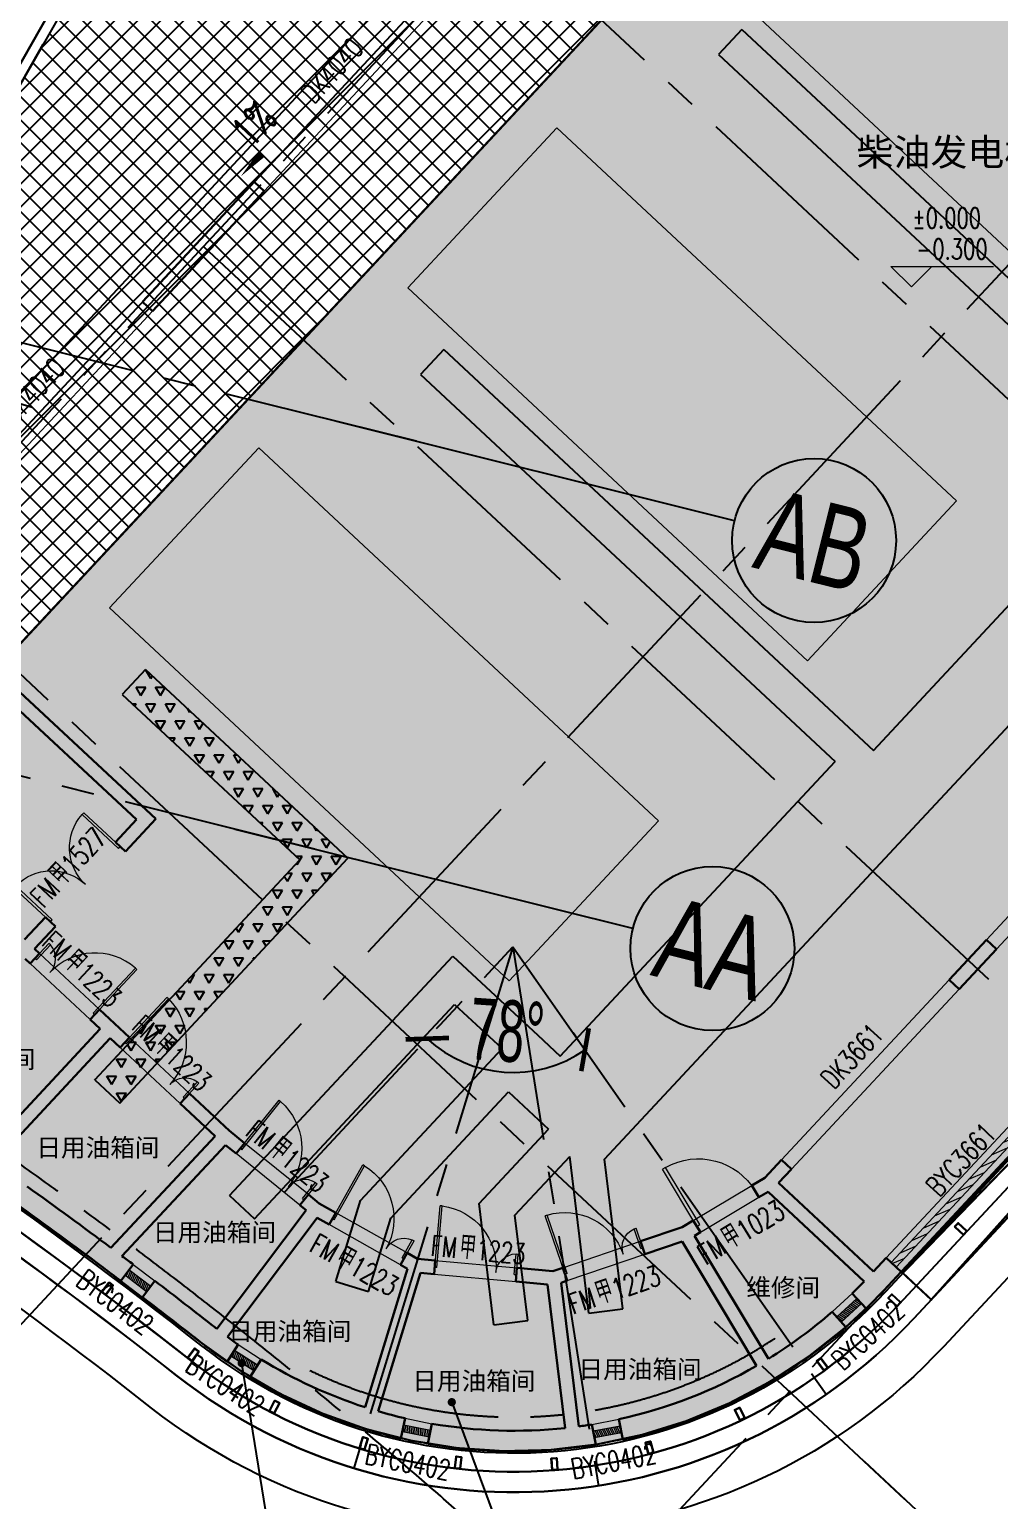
# Model space of a CAD drawing. Extents: x 138868 to 1251000, y -188972 to 132579.
# Drawn here: x 255207 to 269410, y 42981 to 64503 of the extents above; entities that cross this region are included whole.
import ezdxf
from ezdxf.enums import TextEntityAlignment as Align

# ---------------------------------------------------------------- set-up
doc = ezdxf.new("R2010")
doc.units = 0
doc.linetypes.add('CENTER2', pattern=[28.575000000000003, 19.05, -3.175, 3.175, -3.175])
doc.layers.get('0').update_dxf_attribs({"color": 8})
doc.layers.get('Defpoints').update_dxf_attribs({"color": 8})
for name, color, linetype in [('#幕墙线-平面', 8, 'Continuous'), ('#标注', 8, 'Continuous'), ('#轴线', 8, 'CENTER2'), ('A-FLOR', 8, 'Continuous'), ('A-FLOR-GRND', 8, 'Continuous'), ('A-FLOR-PIPE', 8, 'Continuous'), ('A-ROAD', 8, 'Continuous'), ('A-THERMAL', 8, 'Continuous'), ('CURTWALL', 8, 'Continuous'), ('DIM_LEAD', 8, 'Continuous'), ('DIM_SYMB', 8, 'Continuous'), ('WINDOW_TEXT', 8, 'Continuous'), ('建-填充', 8, 'Continuous'), ('数据中心轮廓线', 8, 'Continuous')]:
    doc.layers.add(name, color=color, linetype=linetype)
for name, color, linetype, lineweight in [('DIM_ELEV', 8, 'Continuous', 5), ('DOOR_FIRE', 8, 'Continuous', 13), ('DOOR_FIRE_TEXT', 8, 'Continuous', 9), ('E', 8, 'Continuous', 9), ('PUB_TEXT', 8, 'Continuous', 5), ('WALL', 8, 'Continuous', 30), ('WINDOW', 8, 'Continuous', 13)]:
    doc.layers.add(name, color=color, linetype=linetype, lineweight=lineweight)
doc.styles.add('_TCH_DIM', font='SIMPLEX', dxfattribs={"bigfont": 'GBCBIG'})
doc.styles.add('_TCH_WINDOW', font='SIMPLEX', dxfattribs={"height": 3.5, "bigfont": 'GBCBIG'})
doc.styles.add('JHZX', font='jrs.shx', dxfattribs={"width": 0.6, "bigfont": 'jhz.shx'})
doc.styles.get("Standard").update_dxf_attribs({"font": 'arial.ttf'})
doc.dimstyles.new('JZBZ-300', dxfattribs={"dimscale": 300, "dimtxt": 3, "dimasz": 1.5, "dimexe": 1, "dimexo": 1, "dimgap": 0.5, "dimtad": 1, "dimdec": 0, "dimdsep": 46, "dimtxsty": 'JHZX', "dimblk1": 'ARCHTICK', "dimblk2": 'ARCHTICK', "dimsah": 1, "dimcen": 0, "dimclrd": 1, "dimclre": 1, "dimclrt": 2, "dimadec": 1, "dimazin": 2, "dimtfac": 1, "dimtdec": 0, "dimtix": 1, "dimtmove": 0, "dimatfit": 3, "dimfxl": 1, "dimtolj": 1, "dimlwd": -1, "dimlwe": -1, "dimarcsym": 1})
pattern_1 = [(59.99999999999999, (-1181910.985593817, -339208.7316489072), (-142.8749487907025, 247.4667295657016), [142.875, -142.875]), (120, (-1181910.985593817, -339208.7316489072), (-285.7499487907025, 2.956570173129336e-05), [142.8749999999997, -142.8749999999997]), (0, (-1181982.423093817, -339084.9981489072), (142.875, 247.4667), [142.875, -142.875])]

# ---------------------------------------------------------------- blocks, each defined once
blk = doc.blocks.new('$WINLIB2D$00000007')
for points in [[(-0.5, 0.5), (0.5, 0.5)], [(-0.5, 0.5), (-0.5000000000000071, -0.5)], [(0.4999999999999929, 0.4999999999999716), (0.4999999999999929, -0.4999999999999858)], [(-0.5, -0.5), (0.5, -0.5)]]:
    blk.add_lwpolyline(points)
blk = doc.blocks.new('$WINLIB2D$00000039')
for points in [[(-0.4999999999983409, 0.5000000000445652), (-0.4999999999999964, -0.4999999999999716)], [(0.5000000000016591, 0.4999999999536158), (-0.4999999999983409, 0.5000000000445652)], [(0.4999999999983338, -0.5000000000463842), (0.4999999999999609, 0.4999999999999432)], [(-0.499999999999428, 0.1666666667124446), (0.500000000000572, 0.1666666666205998)], [(-0.3838834764901549, -0.166666666632409), (-0.4479860405916831, 0.1666666667079113)], [(-0.3158924398378069, -0.166666666637866), (-0.3799950039392748, 0.1666666667006353)], [(-0.2479014031851996, -0.166666666645142), (-0.3120039672867243, 0.1666666666951784)], [(-0.1799103665328481, -0.1666666666505989), (-0.2440129306343159, 0.1666666666887977)], [(-0.1119193298802692, -0.1666666666569512), (-0.1760218939817904, 0.1666666666824455)], [(-0.04392829322788927, -0.1666666666633319), (-0.1080308573293216, 0.1666666666760648)], [(0.02406274342471804, -0.1666666666696841), (-0.04003982067680312, 0.1666666666697125)], [(0.09205378007703402, -0.1666666666751411), (0.02795121597557682, 0.1666666666642556)], [(0.1600448167296129, -0.1666666666815217), (0.0959422526280953, 0.1666666666578749)], [(0.2280358533819644, -0.166666666687874), (0.163933289280525, 0.1666666666505989)], [(0.2960268900345753, -0.1666666666942547), (0.231924325933047, 0.1666666666460657)], [(0.3640179266869801, -0.1666666667006069), (0.2999153625854838, 0.166666666639685)], [(0.4320089633395341, -0.1666666667060639), (0.3679063992380058, 0.166666666632409)], [(0.4999999999916831, -0.1666666667115209), (0.4358974358904746, 0.1666666666260568)], [(-0.4518745131427302, -0.1666666666260284), (-0.5000000000072298, 0.08358586507802102)], [(-0.500000000000572, -0.1666666666214951), (0.499999999999428, -0.1666666667124446)], [(0.4999999999983338, -0.5000000000463842), (-0.5000000000016662, -0.4999999999554348)]]:
    blk.add_lwpolyline(points)
blk = doc.blocks.new('$DorLib2D$00000002')
for p, q in [((-0.5, -5.684341886080802e-17), (-0.5000000000000007, 0.4875)), ((-0.4750000000000007, 0.4875), (-0.5000000000000007, 0.4875)), ((-0.475, -2.842170943040401e-17), (-0.4750000000000007, 0.4875)), ((0.475, -2.842170943040401e-17), (0.4750000000000007, 0.4875)), ((0.4750000000000007, 0.4875), (0.5000000000000007, 0.4875)), ((0.5, -5.684341886080802e-17), (0.5000000000000007, 0.4875)), ((-0.5, -5.684341886080802e-17), (-0.475, -2.842170943040401e-17)), ((0.5, -5.684341886080802e-17), (0.475, -2.842170943040401e-17))]:
    blk.add_line(p, q)
for centre, start, end in [((-0.4875, -4.263256414560601e-17), 0, 88.53071641864632), ((0.4875, -4.263256414560601e-17), 91.4692835813537, 180)]:
    blk.add_arc(centre, 0.4875, start, end)
blk = doc.blocks.new('$DorLib2D$00000225')
for p, q in [((0.4750000000000032, -0.001447885298549778), (0.4750000000000032, 0.7521225008925327)), ((0.4750000000000032, 0.7521225008925327), (0.5000000000000036, 0.7521225008925363)), ((0.5000000000000036, -0.001447885298549778), (0.5000000000000036, 0.7521225008925363)), ((-0.4999999999999982, -3.552713678800501e-15), (-0.5, 0.252035990386009)), ((-0.4750000000000014, 0.252035990386009), (-0.5, 0.252035990386009)), ((-0.4749999999999996, -3.552713678800501e-15), (-0.4750000000000014, 0.252035990386009)), ((-0.4749999999999996, -3.552713678800501e-15), (-0.4999999999999947, -3.552713678800501e-15)), ((0.4750000000000032, -0.001447885298549778), (0.4999999999999929, -0.001447885298549778))]:
    blk.add_line(p, q)
for centre, radius, start, end in [((0.5046168020419071, -0.001920809357812914), 0.7546247204382253, 92.24926861260724, 179.7237749158362), ((-0.5007908120542499, 0.002572563917482285), 0.2507930763238999, 359.7898704778746, 84.09743784757413)]:
    blk.add_arc(centre, radius, start, end)
blk = doc.blocks.new('$DorLib2D$00000001')
for p, q in [((0.45, 0.9750000000000001), (0.5000000000000002, 0.9750000000000001)), ((0.45, 0), (0.45, 0.9750000000000001)), ((0.5, 0), (0.5, 0.9750000000000001)), ((0.5, 0), (0.45, 0))]:
    blk.add_line(p, q)
blk.add_arc((0.475, 0), 0.975, 91.4692835813538, 180)
blk = doc.blocks.new('A$Cd70d14ae')
at = {"layer": 'A-FLOR-PIPE'}
h = blk.add_hatch(dxfattribs=at)
h.set_pattern_fill('TRIANG', color=256, scale=100)
h.set_pattern_definition(pattern_1)
h.paths.add_polyline_path([(59467.98276920986, -54823.3952023809), (63832.77227360985, -50142.73151201679), (68197.56177800914, -45462.06782165344), (72732.8508724244, -40598.56570588506), (65574.51496249667, -33923.30947827228), (65233.51578246659, -34288.98632908281), (72026.17484158135, -40623.24337666575), (68002.38451721703, -44938.23021621531), (61200.79333370781, -38595.64735334186), (60859.79415367774, -38961.32420415239), (67368.84385653629, -45031.10772300203), (63345.05353216731, -49346.09456255665), (56836.00558774007, -43276.30915801862), (56495.00640771, -43641.98600882915), (62784.64824164865, -49507.1719053493), (58760.85791728084, -53822.15874490287), (52471.21550025698, -47956.9734736614), (52130.2163202269, -48322.65032447194), (58200.45262676218, -53983.23608769558), (54176.66230239577, -58298.22292724776), (53847.55313666558, -57991.32366521988), (52604.2518439109, -56831.92645311781), (49336.24385878094, -60336.4359604817), (49701.92070959066, -60677.43514051294), (52628.92951469496, -57538.60248396208), (53323.71553123416, -58186.50092601881), (51250.09672684898, -60410.18484836089), (50888.83251807187, -61591.82683162729), (51366.98489605403, -61738.01268398599), (51694.49944152706, -60666.76087531255), (53416.59303802109, -58820.04158669838), (54001.67599932171, -59365.64027475036), (52988.1199671526, -60452.54604950536), (53205.80688725132, -62225.46373974037), (53702.07996307264, -62164.52906804165), (53512.80734703035, -60623.02731356741), (54314.06441455052, -59763.78430567298), (54595.37149954654, -62054.84665898915), (55091.64457536835, -61993.91198729567), (54822.84288149557, -59804.69787165505)])
h = blk.add_hatch(dxfattribs=at)
h.set_pattern_fill('TRIANG', color=256, scale=100)
h.set_pattern_definition(pattern_1)
h.paths.add_polyline_path([(51068.40907050925, -55399.72989698721), (48106.42657894106, -52637.63653874485), (47765.42739891098, -53003.31338955538), (50361.73303966457, -55424.40756776958), (47360.9402553956, -58642.36385488819), (47726.61710620532, -58983.36303491943)])
at = {"layer": '建-填充'}
h = blk.add_hatch(dxfattribs=at)
h.set_pattern_fill('ANSI37', color=256, scale=150)
h.set_pattern_definition([(45, (-1181910.985593817, -339208.7316489072), (-168.3798022700466, 168.3798022700466), []), (135, (-1181910.985593817, -339208.7316489072), (-168.3798022700466, -168.3798022700466), [])])
edge = h.paths.add_edge_path()
edge.add_line((44003.66770309326, -54691.26008495793), (73367.41551958487, -23202.49571749812))
edge.add_arc((0.0003308909508632496, -124899.9991782589), 125399.9992887625, 54.19226882732071, 55.16045545718558)
edge.add_line((71638.53380704133, -21977.30807951174), (68247.36294501924, -25613.89360229502))
edge.add_line((68247.36294501924, -25613.89360229502), (65541.35429728191, -23090.49971506133))
edge.add_line((65541.35429728191, -23090.49971506133), (62507.1214453757, -26344.31608437526))
edge.add_line((62507.1214453757, -26344.31608437526), (57150.29470847428, -25008.88429864321))
edge.add_line((57150.29470847428, -25008.88429864321), (46074.22901807888, -44427.2946118351))
edge.add_line((46074.22901807888, -44427.2946118351), (43111.37311073113, -49620.46677691641))
edge.add_line((43111.37311073113, -49620.46677691641), (43111.99489904521, -49621.04660389974))
edge.add_line((43111.99489904521, -49621.04660389974), (41533.47666225908, -52387.76966309902))
edge.add_line((41533.47666225908, -52387.76966309902), (44003.66770309326, -54691.26008495793))
h = blk.add_hatch(dxfattribs=at)
h.set_pattern_fill('沙地', color=256, scale=200)
h.set_pattern_definition([(0, (-1181710.985593817, -339008.7316489072), (200, 200), [0, -400])])
edge = h.paths.add_edge_path()
edge.add_arc((-5.799514474347234e-05, -124899.9997239537), 125399.9999588372, 50.595484492603475, 54.19226882909709, ccw=False)
edge.add_arc((74905.38638249483, -33723.34112868203), 7399.999999524198, -43.000000001942624, 50.595484496434494, ccw=False)
edge.add_line((80317.4037739576, -38770.12899300351), (58913.48786749036, -61723.01868310437))
edge.add_line((58913.48786749036, -61723.01868310437), (58689.12700524527, -61953.37206457043))
edge.add_line((58689.12700524527, -61953.37206457043), (58356.02656423437, -62261.32573112228))
edge.add_arc((53501.47046901046, -56676.2305760567), 7400.000187352208, 231.89625553434, 310.9971188627708, ccw=False)
edge.add_arc((-5.258012242848054e-05, -124899.9997113437), 79299.99994527503, 51.8962543357454, 56.07277768417117)
edge.add_line((44260.45438872185, -59101.04710592562), (41529.68595674797, -57344.2806989107))
edge.add_line((41529.68595674797, -57344.2806989107), (45927.7232496303, -52631.43135201052))
edge.add_line((45927.7232496303, -52631.43135201052), (45913.26296266005, -52643.46987978922))
edge.add_line((45913.26296266005, -52643.46987978922), (73367.41551958487, -23202.49571749812))
at = {"layer": 'A-FLOR'}
blk.add_lwpolyline([(44003.66770309326, -54691.26008495793), (73367.41551958487, -23202.49571749812, 0.004224536247316131), (71638.53380704133, -21977.30807951174), (68247.36294501924, -25613.89360229502), (65541.35429728191, -23090.49971506133), (62507.1214453757, -26344.31608437526), (57150.29470847428, -25008.88429864321), (46074.22901807888, -44427.2946118351), (43111.37311073113, -49620.46677691641), (43111.99489904521, -49621.04660389974), (41533.47666225908, -52387.76966309902)], format="xyb", close=True, dxfattribs=at)
blk.add_lwpolyline([(73367.4155195844, -23202.49571749783, 30, 30, -0.01569522088522697), (79602.84282119965, -28005.48287585442, 30, 30, -0.4327152502928488), (80317.4037739576, -38770.12899300351, 30, 30, 0), (80317.4037739576, -38770.12899300351, 30, 30, 0), (58913.48786749036, -61723.01868310437, 30, 30, 0), (58689.12700524527, -61953.37206457043, 30, 30, 0), (58356.02656423437, -62261.32573112228, 30, 30, -0.3595335964508717), (48935.02431424824, -62499.25146632234, 30, 30, 0.01822553852093915), (44260.45438872185, -59101.04710592562, 30, 30, 0), (41529.68595674797, -57344.2806989107, 30, 30, 0), (45927.7232496303, -52631.43135201052, 30, 30, 0), (45913.26296266005, -52643.46987978922, 30, 30, 0), (73367.41551958487, -23202.49571749812, 0, 0, 0)], format="xyseb", dxfattribs=at)
at = {"layer": 'A-FLOR-GRND', "ltscale": 5}
blk.add_lwpolyline([(66033.56840754996, -16885.51994499011, -0.03476963203113186), (80364.59261737086, -27078.2626046426, -0.4327152502716788), (81195.02831922771, -39588.52701144561), (59791.11241275372, -62541.41670154745, -0.3893999561661741), (48194.51964070555, -63443.52507527499, 0.02663891285834788), (41386.69465708686, -58667.44349584205)], format="xyb", dxfattribs=at)
at = {"layer": 'A-FLOR-PIPE'}
for p, q in [((44084.87886220147, -50938.47381492628), (65934.18385913639, -27507.96280041838)), ((44377.42034284957, -51211.27315895073), (62245.77737648293, -32049.80617652554)), ((56836.00441698238, -43276.31041350157), (56495.0052369523, -43641.98726431211)), ((56836.00558774077, -43276.30915801914), (63345.05353216731, -49346.09456255665)), ((56495.00640770953, -43641.98600882862), (62784.64824164865, -49507.1719053493)), ((52471.21550025698, -47956.9734736614), (52130.2163202269, -48322.65032447194)), ((52471.21608334105, -47956.97284838231), (58760.85791728084, -53822.15874490293)), ((52130.2169033098, -48322.6496991918), (58200.45262676218, -53983.23608769564)), ((58760.85791728084, -53822.15874490282), (62784.64824164865, -49507.1719053493)), ((59467.98276920986, -54823.3952023809), (63832.77227360985, -50142.73151201679)), ((48106.42658353224, -52637.63653382135), (47765.42740350217, -53003.31338463188)), ((48106.42657894106, -52637.6365387449), (51068.40907050925, -55399.72989698721)), ((47765.42739891121, -53003.31338955532), (50361.73303966457, -55424.40756776958)), ((54176.66230239577, -58298.2229272477), (58200.45262676218, -53983.23608769552)), ((54822.84288149557, -59804.69787165505), (59467.98276920986, -54823.3952023809)), ((47360.9402553956, -58642.36385488819), (50361.73303966457, -55424.40756776958)), ((47726.61710620532, -58983.36303491943), (51068.40907050925, -55399.72989698721)), ((49336.24385878094, -60336.4359604817), (52604.2518439109, -56831.92645311786)), ((52604.2518439109, -56831.92645311781), (53847.55313666558, -57991.32366521988)), ((49701.92070959066, -60677.43514051294), (52628.92951469496, -57538.60248396214)), ((52628.92951469496, -57538.60248396202), (53323.71553123416, -58186.50092601887)), ((53847.55313666558, -57991.32366521988), (54176.66230239577, -58298.22292724781)), ((51250.09672684898, -60410.18484836089), (53323.71553123416, -58186.50092601875)), ((47360.9402553956, -58642.36385488819), (47726.61710620532, -58983.36303491943)), ((51694.49944152706, -60666.76087531255), (53416.59303802109, -58820.04158669844)), ((53416.59303802109, -58820.04158669838), (54001.67599932171, -59365.64027475036)), ((52988.1199671526, -60452.54604950536), (54001.67599932171, -59365.6402747503)), ((53512.80734703035, -60623.02731356741), (54314.06441455052, -59763.78430567298)), ((54595.37149954654, -62054.84665898915), (54314.06441455052, -59763.78430567298)), ((55091.64457536835, -61993.91198729567), (54822.84288149557, -59804.69787165505)), ((49336.24385878094, -60336.4359604817), (49701.92070959066, -60677.43514051294)), ((50888.83251807187, -61591.82683162729), (51250.09672684898, -60410.18484836089)), ((53205.80688725132, -62225.46373974037), (52988.1199671526, -60452.54604950536)), ((51366.98489605403, -61738.01268398599), (51694.49944152706, -60666.76087531255)), ((53702.07996307264, -62164.52906804165), (53512.80734703035, -60623.02731356735)), ((50888.83251807187, -61591.82683162729), (51366.98489605403, -61738.01268398599)), ((53205.80688725132, -62225.46373974037), (53702.07996307264, -62164.52906804165)), ((54595.37149954654, -62054.84665898915), (55091.64457536835, -61993.91198729567))]:
    blk.add_line(p, q, dxfattribs=at)
at = {"layer": 'A-ROAD'}
for radius, start, end in [(69700.0000000002, 29.17279871048861, 150.8272012895114), (73700.0000000002, 27.45097927911282, 57.23296523914176)]:
    blk.add_arc((-2.328306436538696e-10, -124899.9997902364), radius, start, end, dxfattribs=at)
at = {"layer": 'A-THERMAL', "ltscale": 5}
blk.add_lwpolyline([(64521.82260695819, -17337.83493830508, -0.03687290947385417), (79621.88666630883, -27982.30235501705, -0.432715250271674), (80339.34448833318, -38790.58893017244), (58935.42858185919, -61743.47862027428, -0.3893999561661921), (48916.51180359279, -62522.85829694016, 0.02813842068170495), (41603.03414781182, -57424.66757356364, 0.02813842068170495)], format="xyb", dxfattribs=at)
at = {"layer": 'CURTWALL'}
blk.add_lwpolyline([(64660.71196255574, -17106.29715110455, -0.03687290947385393), (79793.28034773536, -27773.67779757705, -0.4327152502716805), (80536.80998777036, -38974.72848738934), (59132.89408129637, -61927.61817749118, -0.3893999561661936), (48749.89822754194, -62735.31986117148, 0.02813842068170497), (41461.33086518315, -57654.49398564955, 0.02813842068170497)], format="xyb", dxfattribs=at)
at = {"layer": 'DIM_ELEV'}
for p, q in [((59316.86554314519, -47042.81803388079), (59016.86554314519, -46742.81803388079)), ((59016.86554314519, -46742.81803388079), (60518.70982322047, -46742.81803388079)), ((59316.86554314519, -47042.81803388079), (59616.86554314519, -46742.81803388079))]:
    blk.add_line(p, q, dxfattribs=at)
at = {"layer": 'DIM_LEAD'}
for p, q in [((49512.30204337253, -62786.58242402319), (49968.90253130998, -65634.87434475205)), ((52588.13553932449, -63357.66613836697), (53727.97400130422, -66425.34224273707))]:
    blk.add_line(p, q, dxfattribs=at)
at = {"layer": 'DIM_LEAD', "const_width": 60}
for points in [[(49507.55346819176, -62756.96062404825, 1), (49517.0506185533, -62816.20422399812, 1)], [(52577.68659307901, -63329.54462485225, 1), (52598.58448556997, -63385.78765188169, 1)]]:
    blk.add_lwpolyline(points, format="xyb", close=True, dxfattribs=at)
at = {"layer": 'DIM_SYMB'}
blk.add_lwpolyline([(50379.76063210401, -44481.29540870344, 0, 0, 0), (49501.01598484651, -45423.63367252448, 0, 120, 0), (49807.91524687456, -45094.5245067958, 0, 0, 0)], format="xyseb", dxfattribs=at)
at = {"layer": 'DOOR_FIRE'}
for p, q in [((46553.53465442709, -56795.58398249361), (47431.15909637115, -57613.98201456771)), ((46417.13498241478, -56941.85472281766), (47294.75942435884, -57760.25275489176)), ((47869.97125836392, -58023.18097560591), (48747.59570030798, -58841.57900768)), ((47733.57158635161, -58169.45171592996), (48611.19602829567, -58987.84974800405)), ((50488.97547884658, -60320.55853504984), (49555.35703524156, -59566.66424421006)), ((50363.32643037336, -60476.16160898405), (49429.70798676834, -59722.26731814427)), ((56124.12083461226, -60700.15128992312), (56982.18593118896, -60186.61035675742)), ((56226.82902124521, -60871.76430923841), (57084.89411782191, -60358.22337607271)), ((51937.1627669211, -61175.86423298076), (50891.82694171392, -60586.5654865558)), ((51838.94630918349, -61350.08687051537), (50793.61048397631, -60760.78812409041)), ((54214.68363885509, -61390.45466032857), (55351.06875991376, -61004.93052796286)), ((52347.17237012694, -61284.61638607591), (53542.26876996967, -61392.98886912625)), ((54278.93766091598, -61579.85218050506), (55415.32278197465, -61194.32804813934)), ((52329.11028961837, -61483.79911938304), (53524.20668946111, -61592.17160243337))]:
    blk.add_line(p, q, dxfattribs=at)
at = {"layer": 'E', "elevation": -8.837400808417605e-10}
for points in [[(58491.64614635005, -40034.57284228003), (56309.25139415028, -42374.90468746156), (62160.08100710364, -47830.8915679612), (64342.47575930363, -45490.5597227799)], [(54126.85664195029, -44715.23653264309), (51944.46188975056, -47055.56837782462), (57795.29150270388, -52511.55525832425), (59977.68625490388, -50171.22341314296)], [(49762.06713755033, -49395.90022300591), (47579.67238535057, -51736.23206818744), (53430.50199830389, -57192.21894868708), (55612.89675050389, -54851.88710350578)]]:
    blk.add_lwpolyline(points, close=True, dxfattribs=at)
at = {"layer": 'WALL'}
for p, q in [((42508.32187362574, -50374.97834724362), (47463.43283322849, -41687.74404845794)), ((49697.00755134015, -45506.71428631683), (48060.21148718987, -47261.96317020315)), ((49843.27829166432, -45643.11395832972), (49697.00755134015, -45506.71428631683)), ((48206.48222751427, -47398.36284221598), (49843.27829166432, -45643.11395832972)), ((48060.21148718987, -47261.96317020315), (48206.48222751427, -47398.36284221598)), ((42914.67873333953, -50120.71003318671), (47970.9245785824, -54835.73556307331)), ((43051.07840535184, -49974.43929286255), (48253.5949909261, -54825.86449476791)), ((47970.9245785824, -54835.73556307331), (47664.02531228284, -55164.84473338473)), ((47810.29605261469, -55301.24440540466), (48253.5949909261, -54825.86449476791)), ((47664.02531228284, -55164.84473338473), (47810.29605261469, -55301.24440540466)), ((46641.02777218912, -56261.87528581376), (46334.12851443235, -56590.98444695974)), ((46787.29851252097, -56398.2749578337), (46641.02777218912, -56261.87528581376)), ((46480.39925476769, -56727.3841189738), (46787.29851252097, -56398.2749578337)), ((60414.25586692497, -56594.57199397043), (59868.65717887503, -57179.65495526581)), ((60560.52660724751, -56730.97166598163), (60414.25586692497, -56594.57199397043)), ((46417.13498241105, -56941.85472284112), (46553.53465443291, -56795.58398250683)), ((46553.53465443291, -56795.58398250683), (46480.39925476769, -56727.3841189738)), ((60014.92791919757, -57316.05462727713), (60560.52660724751, -56730.97166598163)), ((46343.99958273792, -56873.65485928435), (46417.13498241105, -56941.85472284112)), ((59868.65717887503, -57179.65495526581), (60014.92791919757, -57316.05462727713)), ((47431.15909637441, -57613.98201458377), (47294.75942435488, -57760.25275491551)), ((47650.56514787022, -57818.58146758017), (47431.15909637441, -57613.98201458377)), ((47294.75942435488, -57760.25275491551), (47441.03010568721, -57896.65237188613)), ((47869.97125834902, -58023.18097560434), (47650.56514787022, -57818.58146758017)), ((45721.32700824179, -59740.80816414056), (47441.03010568721, -57896.65237188613)), ((45886.45322548295, -59856.98781269399), (47587.3008460144, -58033.05204391771)), ((47587.3008460144, -58033.05204391771), (47733.57158634462, -58169.45171591989)), ((47733.57158634462, -58169.45171591989), (47869.97125834902, -58023.18097560434)), ((48747.59570029308, -58841.57900767849), (48611.19602828869, -58987.84974799398)), ((49332.67866159324, -59387.17769571958), (48747.59570029308, -58841.57900767849)), ((48611.19602828869, -58987.84974799398), (49123.14361941256, -59465.24860004394)), ((49555.35703527043, -59566.66424421966), (49327.30334982718, -59382.51152891561)), ((47599.06890603271, -61099.61863441783), (49123.14361941256, -59465.24860004394)), ((47760.16307478934, -61220.12212560349), (49274.10491282376, -59596.61826968379)), ((49274.10491282376, -59596.61826968379), (49429.70798677113, -59722.26731818594)), ((49429.70798677113, -59722.26731818594), (49555.35703527043, -59566.66424421966)), ((57413.46308259779, -59812.52828115108), (57168.74319395164, -60074.95823245519)), ((57559.73382292056, -59948.92795316235), (57413.46308259779, -59812.52828115108)), ((57372.70955993372, -60149.48692080693), (57559.73382292056, -59948.92795316235)), ((57168.74319395164, -60074.95823245519), (56982.18593118663, -60186.61035673437)), ((56982.18593118663, -60186.61035673437), (57084.89411783751, -60358.22337607906)), ((57372.70955993372, -60149.48692080693), (58762.28159301283, -61445.2838049212)), ((50488.97547881794, -60320.5585350091), (50363.32643031655, -60476.16160897765)), ((50363.32643031655, -60476.16160897765), (50454.15950008319, -60549.50905960758)), ((50648.57364960038, -60449.43361306377), (50488.97547881794, -60320.5585350091)), ((50891.82694174815, -60586.56548653299), (50648.57364960038, -60449.43361306377)), ((57084.89411783751, -60358.22337607906), (57217.92018414821, -60278.60898493312)), ((57217.92018414821, -60278.60898493312), (58625.36685763483, -61591.07424089196)), ((49147.0159359863, -62284.14715747174), (50454.15950008319, -60549.50905960758)), ((49306.69736806303, -62404.57076814998), (50619.38784649107, -60662.57166636735)), ((50619.38784649107, -60662.57166636735), (50793.61048400542, -60760.78812407691)), ((50793.61048400542, -60760.78812407691), (50891.82694174815, -60586.56548653299)), ((55960.10736313855, -60798.31124481896), (55351.06875989164, -61004.93052798376)), ((56124.12083460993, -60700.15128989983), (55960.10736313855, -60798.31124481896)), ((56226.82902126081, -60871.7643092447), (56124.12083460993, -60700.15128989983)), ((56141.02181841174, -60923.11881742871), (56226.82902126081, -60871.7643092447)), ((55351.06875989164, -61004.93052798376), (55415.32278194718, -61194.328048144)), ((55415.32278194718, -61194.328048144), (55959.68802674089, -61009.64951374545)), ((57050.72569726311, -62825.44112329511), (55959.68802674089, -61009.64951374545)), ((57222.51858909751, -62723.03170310642), (56141.02181841174, -60923.11881742871)), ((51937.16276695556, -61175.864232958), (51838.9463092126, -61350.08687050198)), ((52088.45873761363, -61261.1559867746), (51937.16276695556, -61175.864232958)), ((52347.1723701423, -61284.61638608854), (52088.45873761363, -61261.1559867746)), ((52329.11028963234, -61483.79911941197), (52347.1723701423, -61284.61638608854)), ((58949.30585599455, -61244.72483728325), (58762.28159301283, -61445.2838049212)), ((59168.71196648057, -61449.32434530236), (58949.30585599455, -61244.72483728325)), ((47741.41382851382, -61581.38165982038), (47922.62861179677, -61342.2963766256)), ((51319.45265831798, -63432.62025720422), (51938.9168011432, -61406.44434354623)), ((51510.6205607478, -63491.3989469384), (52129.92755631008, -61465.73703888489)), ((51838.9463092126, -61350.08687050198), (51938.9168011432, -61406.44434354623)), ((52129.92755631008, -61465.73703888489), (52329.11028963234, -61483.79911941197)), ((53542.26876990913, -61392.98886913195), (53524.20668939941, -61592.17160245549)), ((54066.96522436707, -61440.56884479075), (53542.26876990913, -61392.98886913195)), ((54214.68363883297, -61390.45466034947), (54066.96522436707, -61440.56884479075)), ((54278.93766088827, -61579.8521805096), (54214.68363883297, -61390.45466034947)), ((58913.48786749013, -61723.01868310448), (59168.71196648057, -61449.32434530236)), ((48241.40797935566, -61583.91532211372), (48060.19319607248, -61823.00060530839)), ((53524.20668939941, -61592.17160245549), (53989.61368637483, -61634.3751534638)), ((53989.61368637483, -61634.3751534638), (54247.77115476408, -63736.89900912979)), ((54188.20074160487, -61610.635117959), (54278.93766088827, -61579.8521805096)), ((54188.20074160487, -61610.635117959), (54446.34816217466, -63713.07714048692)), ((58449.84872207695, -61767.74854215916), (58652.86932488598, -61988.77163209731)), ((58358.28407325663, -62259.36270645598), (58155.26347044759, -62038.33961651789)), ((49299.90699703223, -62767.77120974299), (49463.56629841356, -62516.20768988685)), ((49798.85661952058, -62734.33701063943), (49635.19731813925, -62985.90053049562)), ((51844.6823249571, -63888.37703348271), (51903.94516111095, -63594.17219378403)), ((52296.06892861961, -63673.15922407818), (52236.80609246576, -63967.36406377656)), ((54697.15370031862, -63978.99342096789), (54640.67469376905, -63684.24150278879)), ((55033.52762152927, -63608.9648320991), (55090.00662807885, -63903.71675027796))]:
    blk.add_line(p, q, dxfattribs=at)
for centre, radius, start, end in [((-5.258200690150261e-05, -124899.999711327), 79599.99994526242, 53.27476246252232, 54.36662329258339), ((-5.257688462734222e-05, -124899.9997113321), 79299.99994526357, 53.21803863365056, 54.36607867634144), ((-5.255197174847126e-05, -124899.999711314), 79599.99994523443, 52.98363738849093, 53.12995555278009), ((-5.258340388536453e-05, -124899.9997113163), 79299.99994525507, 52.98418199829901, 53.21803863365056), ((-5.256989970803261e-05, -124899.9997113329), 79599.99994526035, 51.89625433767631, 52.69571859190113), ((53501.47047550345, -56676.23081863899), 7100.000000005783, 314.1831855347834, 316.192990509307), ((53501.47047550321, -56676.23081863648), 7400.000000007351, 314.1177295549551, 316.9999999971022), ((-5.257385782897472e-05, -124899.9997113367), 79299.9999452656, 51.89625433767631, 52.69517397987036), ((53501.47047550438, -56676.23081863794), 7100.000000005897, 301.6070890353115, 310.9548272495063), ((53501.47047550484, -56676.23081861832), 7100.000000022118, 231.8962543376763, 232.1712504306759), ((53501.47047550508, -56676.23081863887), 7100.000000005936, 233.7852695340983, 235.3390611428568), ((53501.47047550368, -56676.23081863858), 7400.000000005472, 300.8055713519021, 311.0202832248319), ((53501.47047550345, -56676.23081863474), 7400.000000008404, 231.8962543376763, 232.9788576970254), ((53501.47047550112, -56676.23081863899), 7400.000000003831, 232.9788576970254, 235.4045171187577), ((53501.47047550368, -56676.23081863823), 7100.000000005717, 238.5674194276687, 252.101816219869), ((53501.47047550461, -56676.23081863904), 7100.000000005069, 282.4614504353528, 299.9930602234544), ((53501.47047550298, -56676.23081863846), 7400.000000005408, 238.5019634537069, 252.9113334281662), ((53501.47047550415, -56676.23081863858), 7400.000000005553, 282.3959944592339, 300.8055713519021), ((53501.47047550298, -56676.23081863823), 7100.000000005492, 253.7158372510488, 256.996912177024), ((53501.47047550368, -56676.23081863852), 7100.000000005592, 260.2252704628205, 276.0336638590079), ((53501.47047550252, -56676.23081863858), 7100.000000005609, 277.6476890789273, 279.233092152778), ((53501.47047550345, -56676.23081863864), 7400.000000005424, 252.9113334281662, 257.0623681535933), ((53501.47047550415, -56676.23081863869), 7400.000000005432, 260.1598144844542, 276.8450568790956), ((53501.47047550624, -56676.23081863811), 7400.000000005679, 276.8450568790956, 279.2985481330139)]:
    blk.add_arc(centre, radius, start, end, dxfattribs=at)
at = {"layer": '数据中心轮廓线'}
blk.add_lwpolyline([(64815.03349667133, -16849.03290123178, -0.03687290683237934), (79983.71777094711, -27541.87273326563, -0.4327152502716894), (80756.21609825615, -39179.32799540809), (59352.30019178215, -62132.21768550994, -0.3893999561661833), (48564.77203192795, -62971.38826587144, 0.02812936554989807), (41306.30724569084, -57911.35157488636, 0.02812936554989807)], format="xyb", dxfattribs=at)
at = {"layer": '数据中心轮廓线', "const_width": 30}
blk.add_lwpolyline([(59190.65262602546, -61469.78434126783), (59607.5242359468, -61858.52340650192), (79521.87634978161, -40502.99531923019), (79105.00473984957, -40114.25625398604)], close=True, dxfattribs=at)
for points in [[(59607.52423595751, -61858.52340651199), (79105.00473984957, -40114.25625398604)], [(59190.58183932511, -61469.86025071034), (79521.87634978161, -40502.99531923019)]]:
    blk.add_lwpolyline(points, dxfattribs=at)
at = {"layer": 'DOOR_FIRE', "zscale": 200}
for name, p, xscale, yscale, rotation in [('$DorLib2D$00000002', (47225.66191237932, -55781.5598456139), -1500, 1500, 47.00000000000798), ('$DorLib2D$00000225', (46924.14703939296, -57277.91836869268), 1200, 1200, 317.0000000000583), ('$DorLib2D$00000225', (48240.5836433298, -58505.51536180498), -1200, 1200, 317.0000000000606), ('$DorLib2D$00000225', (49959.34173280746, -60021.41292659706), -1200, 1200, 321.0792219699129), ('$DorLib2D$00000001', (56604.50747621708, -60529.18733299791), -1000, 1000, 30.89997870651553), ('$DorLib2D$00000225', (51365.38662544871, -60968.32617853559), -1200, 1200, 330.5882578802817), ('$DorLib2D$00000225', (54815.00321041487, -61292.39135423396), -1200, 1200, 18.73975316987741), ('$DorLib2D$00000225', (52935.68952979404, -61438.39399425464), -1200, 1200, 354.8185354329764)]:
    blk.add_blockref(name, p, dxfattribs=dict(at, xscale=xscale, yscale=yscale, rotation=rotation))
at = {"layer": 'WINDOW'}
ref = blk.add_blockref('$WINLIB2D$00000007', (51134.13964161277, -44112.20671909984), dxfattribs=dict(at, xscale=4000.000000000001, yscale=200, zscale=4000.000000000001, rotation=47.00000000000453))
ref.add_attrib('A', 'DK4040', (50569.53176469612, -44378.75128355983), dxfattribs={"layer": 'WINDOW_TEXT', "height": 297.5, "rotation": 47.00000000000453, "style": '_TCH_WINDOW', "width": 0.7058823529411765})
ref = blk.add_blockref('$WINLIB2D$00000007', (46769.35013721325, -48792.87040946283), dxfattribs=dict(at, xscale=4000.000000000001, yscale=200, zscale=4000.000000000001, rotation=47.00000000000453))
ref.add_attrib('A', 'DK4040', (46204.74226030079, -49059.41497392685), dxfattribs={"layer": 'WINDOW_TEXT', "height": 297.5, "rotation": 47.00000000000453, "style": '_TCH_WINDOW', "width": 0.7058823529411765})
ref = blk.add_blockref('$WINLIB2D$00000007', (62396.98664523728, -54614.98146546772), dxfattribs=dict(at, xscale=5600, yscale=200, zscale=5600, rotation=47.00000000000439))
ref.add_attrib('A', 'DK5661', (61863.07090468911, -54848.61717436777), dxfattribs={"layer": 'WINDOW_TEXT', "height": 297.5, "rotation": 47.00000000000439, "style": '_TCH_WINDOW', "width": 0.7058823529411765})
ref = blk.add_blockref('$WINLIB2D$00000007', (58714.19550089908, -58564.29145421257), dxfattribs=dict(at, xscale=3600, yscale=200, zscale=3600, rotation=47.00000000000439))
ref.add_attrib('A', 'DK3661', (58180.27863092485, -58797.9261099064), dxfattribs={"layer": 'WINDOW_TEXT', "height": 297.5, "rotation": 47.00000000000439, "style": '_TCH_WINDOW', "width": 0.7058823529411765})
ref = blk.add_blockref('$WINLIB2D$00000039', (60286.60595938048, -60030.58792834688), dxfattribs=dict(at, xscale=3600, yscale=300, zscale=3600, rotation=47.0000000000043))
ref.add_attrib('A', 'BYC3661', (59721.05693848079, -60371.45787220541), dxfattribs={"layer": 'WINDOW_TEXT', "height": 297.5, "rotation": 47.0000000000043, "style": '_TCH_WINDOW', "width": 0.7058823529411765})
ref = blk.add_blockref('$WINLIB2D$00000039', (47991.41090447665, -61582.64849025209), dxfattribs=dict(at, xscale=400.0000000000002, yscale=300.0000000000001, zscale=400.0000000000002, rotation=142.8396779922005))
ref.add_attrib('A', 'BYC0402', (47067.60976761975, -61633.4456384558), dxfattribs={"layer": 'WINDOW_TEXT', "height": 297.5, "rotation": 322.8396779922004, "style": '_TCH_WINDOW', "width": 0.7058823529411765})
ref = blk.add_blockref('$WINLIB2D$00000039', (58404.0671977482, -62013.55649533478), dxfattribs=dict(at, xscale=400, yscale=300.0000000000001, zscale=-400, rotation=222.5690063887531))
ref.add_attrib('A', 'BYC0402', (58315.49214319719, -62911.66648919031), dxfattribs={"layer": 'WINDOW_TEXT', "height": 297.5, "rotation": 42.56900638875308, "style": '_TCH_WINDOW', "width": 0.7058823529411765})
ref = blk.add_blockref('$WINLIB2D$00000039', (49549.38116331352, -62751.05510157475), dxfattribs=dict(at, xscale=400, yscale=300, zscale=-400, rotation=146.9532402812614))
ref.add_attrib('A', 'BYC0402', (48662.90152281919, -62891.92266525968), dxfattribs={"layer": 'WINDOW_TEXT', "height": 297.5, "rotation": 326.9532402812614, "style": '_TCH_WINDOW', "width": 0.7058823529411765})
ref = blk.add_blockref('$WINLIB2D$00000039', (52070.37539324025, -63780.76928820868), dxfattribs=dict(at, xscale=399.9999999999999, yscale=300, zscale=-400, rotation=168.611091319802))
ref.add_attrib('A', 'BYC0402', (51297.33883628529, -64257.56145681912), dxfattribs={"layer": 'WINDOW_TEXT', "height": 297.5, "rotation": 348.611091319802, "style": '_TCH_WINDOW', "width": 0.7058823529411765})
ref = blk.add_blockref('$WINLIB2D$00000039', (54865.34088350131, -63793.9802881176), dxfattribs=dict(at, xscale=400.0000000000001, yscale=300, zscale=-400, rotation=190.8472712942976))
ref.add_attrib('A', 'BYC0402', (54366.29559098437, -64484.73832869856), dxfattribs={"layer": 'WINDOW_TEXT', "height": 297.5, "rotation": 10.8472712942976, "style": '_TCH_WINDOW', "width": 0.7058823529411765})
at = {"layer": 'DOOR_FIRE_TEXT', "style": '_TCH_WINDOW', "width": 0.7058823529411765}
for s, rotation, p in [('1527', 47.00000000000804, (47064.13008322869, -55654.348097321)), ('FM', 47.00000000000804, (46610.09330266807, -56141.24293399474)), ('FM', 317.0000000000583, (46564.46395100257, -56662.3497589922)), ('1223', 317.0000000000583, (47051.35878767679, -57116.38653955248)), ('FM', 317.0000000000606, (47880.90055494872, -57889.94675209431)), ('1223', 317.0000000000606, (48367.79539162293, -58343.98353265453)), ('FM', 321.0792219699129, (49547.84279539995, -59444.05902391893)), ('1223', 321.0792219699129, (50065.80238937866, -59862.3099522944)), ('1023', 30.89997870651555, (56874.9650026967, -61014.44139369513)), ('FM', 330.5882578802817, (50485.05856375885, -61139.36277571192)), ('FM', 354.8185354329764, (52270.41244922671, -61213.46083833976)), ('1223', 354.8185354329764, (52933.43667530967, -61273.58450845763)), ('FM', 30.89997870651555, (56303.71272882677, -61356.32853834948)), ('1223', 330.5882578802817, (51064.99753487133, -61466.29819726577)), ('1223', 18.73975316987744, (54990.12829163155, -61861.90882324567)), ('FM', 18.73975316987744, (54359.67633351215, -62075.79269029747))]:
    blk.add_text(s, height=297.5, rotation=rotation, dxfattribs=at).set_placement(p)
at = {"layer": 'DOOR_FIRE_TEXT', "style": '_TCH_WINDOW'}
for rotation, p in [(47.00000000000804, (46896.5326138942, -55834.07437931467)), (317.0000000000583, (46871.632505683, -56948.78907021816)), (317.0000000000606, (48188.06910962914, -58176.38606332021)), (321.0792219699129, (49874.60925066168, -59707.92202571285)), (354.8185354329764, (52688.69618917163, -61251.3912074074)), (30.89997870651555, (56664.10006938895, -61140.64134641987)), (330.5882578802817, (50850.92610258143, -61345.61733696068)), (18.73975316987744, (54757.41112588273, -61940.85924396949))]:
    blk.add_text('甲', height=337.5886524822695, rotation=rotation, dxfattribs=at).set_placement(p)
at = {"layer": 'PUB_TEXT', "style": '_TCH_DIM', "width": 0.7058823529411765}
blk.add_text('1%', height=446.25, rotation=47.00000000001263, dxfattribs=at).set_placement((49651.29051865428, -45031.54499281698))
at = {"layer": 'PUB_TEXT'}
for s, height, p in [('柴油发电机房', 396.5189873417721, (58513.02975760747, -45268.52771761065)), ('工具间', 264.3459915611814, (45412.56933817454, -58472.05457640067)), ('日用油箱间', 264.3459915611814, (46506.82007913175, -59766.14506642224)), ('日用油箱间', 264.3459915611814, (48212.29674867424, -61005.08041382482)), ('维修间', 264.3459915611814, (56899.56933817451, -61814.05457640067)), ('日用油箱间', 264.3459915611814, (49315.32007913175, -62453.14506642224)), ('日用油箱间', 264.3459915611814, (54443.06933817451, -63008.05457640067)), ('日用油箱间', 264.3459915611814, (52010.32007913175, -63179.64506642224))]:
    blk.add_text(s, height=height, dxfattribs=at).set_placement(p)
at = {"layer": 'PUB_TEXT', "style": '_TCH_DIM', "width": 0.7058823529411765}
for s, p in [('%%P0.000', (59328.70982322047, -46182.81803388079)), ('-0.300', (59388.70982322047, -46637.81803388079))]:
    blk.add_text(s, height=297.5, dxfattribs=at).set_placement(p)
blk = doc.blocks.new('*U3167')
blk.add_line((20, 4.898587196589413e-16), (0, 0))
blk.add_circle((24, 0), 4)
at = {"style": 'JHZX', "width": 0.75}
blk.add_attdef('AXES', text='', height=4, dxfattribs=at).set_placement((23.99999999999997, 0), align=Align.MIDDLE_CENTER)
blk = doc.blocks.new('_ARCHTICK')
at = {"color": 0, "linetype": 'ByBlock', "const_width": 0.15}
blk.add_lwpolyline([(-0.5, -0.5), (0.5, 0.5)], dxfattribs=at)
blk = doc.blocks.new('*D3273')
at = {"layer": '#标注', "ltscale": 300, "transparency": 16777216}
for p, q in [((261168.4143553333, 49884.98924236211), (261236.0075604445, 49957.47408053247)), ((263225.694110986, 49741.13022776525), (263168.8466580019, 49822.3168044328))]:
    blk.add_line(p, q, dxfattribs=at)
blk.add_arc((262285.8797771928, 51083.32419527968), 1839.405778986266, 226.9999999995445, 305.0000000000003, dxfattribs=at)
at = {"layer": 'Defpoints', "color": 0, "ltscale": 300, "transparency": 16777216}
for p in [(262285.8797771928, 51083.32419527968), (260963.8148473128, 49665.583131878), (261748.0895739044, 49324.29170069207), (263397.7670418913, 49495.38461447856)]:
    blk.add_point(p, dxfattribs=at)
at = {"layer": '#标注', "ltscale": 300, "transparency": 16777216, "xscale": 450, "yscale": 450, "zscale": 450}
for p, rotation in [((261031.408052424, 49738.06797004835), 136.9999999995446), ((263340.9195889073, 49576.5711911461), 35.00000000000028)]:
    blk.add_blockref('_ARCHTICK', p, dxfattribs=dict(at, rotation=rotation))
at = {"layer": '#标注', "ltscale": 300, "transparency": 16777216, "insert": (262199.4232005077, 49846.93754647904), "char_height": 900, "attachment_point": 5, "rotation": 355.99999999977257, "style": 'JHZX'}
blk.add_mtext('\\A1;78°', dxfattribs=at)
blk = doc.blocks.new('*D3274')
at = {"layer": '#标注', "ltscale": 300, "transparency": 16777216}
for p, q in [((176365.487380014, 43882.58102705258), (178689.3716158042, 39511.99044240063)), ((255922.2780309852, 33408.73083333988), (252546.3861482754, 29788.53001069808))]:
    blk.add_line(p, q, dxfattribs=at)
blk.add_arc((208801.98449852, -17121.59754685306), 64441.50561969092, 46.99999999366505, 117.9999999999995, dxfattribs=at)
at = {"layer": 'Defpoints', "color": 0, "ltscale": 300, "transparency": 16777216}
for p in [(176224.6459111782, 44147.46530491026), (230136.2096071099, 43685.95531912461), (256126.8775390282, 33628.13694380301), (208801.98449852, -17121.59754685306)]:
    blk.add_point(p, dxfattribs=at)
at = {"layer": '#标注', "ltscale": 300, "transparency": 16777216, "xscale": 450, "yscale": 450, "zscale": 450}
for p, rotation in [((178548.5301469685, 39776.87472025832), 207.9999999999994), ((252750.9856563184, 30007.93612116121), 316.9999999936651)]:
    blk.add_blockref('_ARCHTICK', p, dxfattribs=dict(at, rotation=rotation))
at = {"layer": '#标注', "ltscale": 300, "transparency": 16777216, "insert": (217291.6045668826, 47363.46897533594), "char_height": 900, "attachment_point": 5, "rotation": 352.4999999968323, "style": 'JHZX'}
blk.add_mtext('\\A1;71°', dxfattribs=at)
blk = doc.blocks.new('*D3275')
at = {"layer": '#标注', "ltscale": 300, "transparency": 16777216}
for p, q in [((243033.9699596625, 42893.46156487268), (241175.9999483284, 39636.09338841675)), ((255922.2780309852, 33408.73083333988), (253364.7841804471, 30666.15445255028))]:
    blk.add_line(p, q, dxfattribs=at)
blk.add_arc((208801.9844985199, -17121.59754685308), 65641.50561969054, 46.99999999366501, 60.29999991711364, dxfattribs=at)
at = {"layer": 'Defpoints', "color": 0, "ltscale": 300, "transparency": 16777216}
for p in [(243182.6075605692, 43154.05101898911), (249724.5284164842, 34202.39936786648), (256126.8775390282, 33628.13694380301), (208801.9844985199, -17121.59754685308)]:
    blk.add_point(p, dxfattribs=at)
at = {"layer": '#标注', "ltscale": 300, "transparency": 16777216, "xscale": 450, "yscale": 450, "zscale": 450}
for p, rotation in [((241324.6375492351, 39896.68284253318), 150.2999999171136), ((253569.3836884901, 30885.56056301341), 316.999999993665)]:
    blk.add_blockref('_ARCHTICK', p, dxfattribs=dict(at, rotation=rotation))
at = {"layer": '#标注', "ltscale": 300, "transparency": 16777216, "insert": (248064.4019011536, 36230.06265660141), "char_height": 900, "attachment_point": 5, "rotation": 323.6499999553893, "style": 'JHZX'}
blk.add_mtext('\\A1;13.3°', dxfattribs=at)
blk = doc.blocks.new('*D3280')
at = {"layer": '#标注', "ltscale": 300, "transparency": 16777216}
for p, q in [((146690.8966844672, 99692.36909648812), (145493.7441984293, 101943.8854600347)), ((299030.3676289878, 79636.49725693115), (300769.4634487099, 81501.44919732254))]:
    blk.add_line(p, q, dxfattribs=at)
blk.add_arc((208801.9844985199, -17121.59754685307), 134550.0001244252, 46.99999999366509, 117.9999999999996, dxfattribs=at)
at = {"layer": 'Defpoints', "color": 0, "ltscale": 300, "transparency": 16777216}
for p in [(253346.5674254924, 109840.9271025288), (146831.7381533029, 99427.48481863044), (298825.7681209447, 79417.09114646801), (208801.9844985199, -17121.59754685307)]:
    blk.add_point(p, dxfattribs=at)
at = {"layer": '#标注', "ltscale": 300, "transparency": 16777216, "xscale": 450, "yscale": 450, "zscale": 450}
for p, rotation in [((145634.5856672651, 101679.001182177), 207.9999999999996), ((300564.8639406668, 81282.04308685943), 316.9999999936651)]:
    blk.add_blockref('_ARCHTICK', p, dxfattribs=dict(at, rotation=rotation))
at = {"layer": '#标注', "ltscale": 300, "transparency": 16777216, "insert": (226442.5994007086, 116872.1755902029), "char_height": 900, "attachment_point": 5, "rotation": 352.49999999683234, "style": 'JHZX'}
blk.add_mtext('\\A1;71°', dxfattribs=at)
blk = doc.blocks.new('*D3281')
at = {"layer": '#标注', "ltscale": 300, "transparency": 16777216}
for p, q in [((274351.1665590371, 97798.3518248455), (275020.0357641029, 98971.00437009752)), ((299030.3676289878, 79636.49725693114), (299951.0654165382, 80623.82475547021))]:
    blk.add_line(p, q, dxfattribs=at)
blk.add_arc((208801.98449852, -17121.59754685318), 133350.0001244256, 46.99999999366511, 60.29999991711377, dxfattribs=at)
at = {"layer": 'Defpoints', "color": 0, "ltscale": 300, "transparency": 16777216}
for p in [(274202.5289581304, 97537.76237072903), (291935.6845109614, 87142.54036942993), (298825.7681209448, 79417.09114646798), (208801.98449852, -17121.59754685318)]:
    blk.add_point(p, dxfattribs=at)
at = {"layer": '#标注', "ltscale": 300, "transparency": 16777216, "xscale": 450, "yscale": 450, "zscale": 450}
for p, rotation in [((274871.3981631963, 98710.41491598112), 150.2999999171138), ((299746.4659084952, 80404.41864500707), 316.9999999936651)]:
    blk.add_blockref('_ARCHTICK', p, dxfattribs=dict(at, rotation=rotation))
at = {"layer": '#标注', "ltscale": 300, "transparency": 16777216, "insert": (288196.3274677519, 90763.25235255393), "char_height": 900, "attachment_point": 5, "rotation": 323.6499999553895, "style": 'JHZX'}
blk.add_mtext('\\A1;13.3°', dxfattribs=at)
blk = doc.blocks.new('*D3282')
at = {"layer": '#标注', "ltscale": 300, "transparency": 16777216}
for p, q in [((240808.2513159782, 111248.5271582599), (241134.8458755191, 112558.4263906631)), ((274351.1665590371, 97798.35182484551), (275020.0357641031, 98971.00437009774))]:
    blk.add_line(p, q, dxfattribs=at)
blk.add_arc((208801.98449852, -17121.59754685307), 133350.0001244257, 60.29999991711376, 75.99999999999908, dxfattribs=at)
at = {"layer": 'Defpoints', "color": 0, "ltscale": 300, "transparency": 16777216}
for p in [(240735.6747472982, 110957.4384403771), (264030.7245299123, 104253.8893017245), (274202.5289581304, 97537.76237072908), (208801.98449852, -17121.59754685307)]:
    blk.add_point(p, dxfattribs=at)
at = {"layer": '#标注', "ltscale": 300, "transparency": 16777216, "xscale": 450, "yscale": 450, "zscale": 450}
for p, rotation in [((241062.2693068391, 112267.3376727803), 165.9999999999991), ((274871.3981631963, 98710.41491598131), 330.2999999171137)]:
    blk.add_blockref('_ARCHTICK', p, dxfattribs=dict(at, rotation=rotation))
at = {"layer": '#标注', "ltscale": 300, "transparency": 16777216, "insert": (258655.2211414537, 107205.6212330959), "char_height": 900, "attachment_point": 5, "rotation": 338.1499999585564, "style": 'JHZX'}
blk.add_mtext('\\A1;15.7°', dxfattribs=at)
blk = doc.blocks.new('LZ')
at = {"layer": '#幕墙线-平面', "ltscale": 250}
for points in [[(-32.49999999988358, -9.730402962304652e-05, -0.414213562373095), (-40.00002245465294, 7.499880241084611), (-40.00051645992789, 172.4998802403279, -0.414213562373095), (-32.50053891458083, 179.9999026951264), (32.49946108506992, 180.0000973032147, -0.414213562373095), (39.99948353983928, 172.5001197580132), (39.9999775448814, 7.500119758740766, -0.4142135623730949), (32.49999999976717, 9.730400051921606e-05)], [(-32.50001796381548, 5.999902695941273, -0.4142135623730951), (-34.00002245488577, 7.499898204987403), (-34.00051645981148, 172.4998982042016, -0.4142135623730951), (-32.50052095076535, 173.9999026951555), (32.49947904876899, 174.0000973032147, -0.4142135623730951), (33.99948353983928, 172.5001017941977), (33.9999775448814, 7.500101794925286, -0.4142135623730951), (32.49998203583527, 6.000097303971415)]]:
    blk.add_lwpolyline(points, format="xyb", close=True, dxfattribs=at)

msp = doc.modelspace()

# ---------------------------------------------------------------- linework, layer by layer
at = {"layer": '#幕墙线-平面', "ltscale": 500}
msp.add_lwpolyline([(156928.3693391712, 97704.91524870583, 0.0006186609606904662), (156644.3737756643, 97576.1950834025, 0.4324632496480859), (152892.3873621174, 86538.0230444704), (167625.2731387443, 58829.49485344271, 0.3897332674103929), (177836.5475835991, 55230.53932774201, -0.2739152575343032), (257366.7564053151, 44807.01384322898, 0.3893999561442285), (268154.2845650967, 45646.18442381354), (289558.20047192, 68599.07411428978, 0.4327152502695922), (288785.7021367718, 80236.52938204206, 0.06564677347486543), (260814.9680133779, 97641.85271036968, 0.06564677347486543)], format="xyb", dxfattribs=at)
at = {"layer": '#幕墙线-平面'}
msp.add_lwpolyline([(157051.8780598841, 97431.51884070487, 0.0006186612082523815), (156768.5585628543, 97303.10510074015, 0.432463249648085), (153157.2716399168, 86678.86451341579), (167890.1574166021, 58970.33632227842, 0.3897332674103919), (177718.5090697457, 55506.34162876074, -0.2739152575343032), (257551.8826010276, 45043.08224785159, 0.3893999561442295), (267934.8784545215, 45850.78393173631), (289338.7943614342, 68803.67362230847, 0.4327152502695888), (288595.264720506, 80004.72431202413)], format="xyb", dxfattribs=at)
at = {"layer": '#轴线', "ltscale": 150}
for p, q in [((243245.3693167923, 43264.08391604212), (274202.5291539491, 97537.76253941789)), ((243375.7442229288, 43189.90568447707), (274332.8238810073, 97463.44373896456)), ((247881.6092632399, 50739.31081747235), (281574.1798687875, 86870.1692951644)), ((254317.5218374887, 44737.72524892306), (288010.0924430365, 80868.58372661471)), ((260826.5697787483, 38667.93984730629), (298825.7682939245, 79417.09133196459)), ((260872.0980471512, 58477.10642612516), (210289.8042032905, 71088.68872944138)), ((262118.5189391756, 66006.5272813965), (277257.5405612309, 51889.16122946714)), ((259384.2783892129, 52509.78770952835), (208801.9845453529, 65121.3700128441)), ((257753.7294347759, 61325.86359103344), (272892.7510563135, 47208.49753958709)), ((253388.9399303766, 56645.19990067015), (268527.9615513957, 42527.83384970686)), ((258944.0878128584, 47499.69105737185), (262285.8797771926, 51083.32419527957)), ((262285.8797771931, 51083.32419527968), (259949.1201128371, 43440.12772835192)), ((262285.8797771928, 51083.32419527957), (266870.1478826215, 44536.31083813979)), ((262285.8797771933, 51083.32419527957), (263536.1709035786, 43189.29670227581))]:
    msp.add_line(p, q, dxfattribs=at)
for centre, radius, start, end in [((208801.98457053, -17121.59760285966), 79799.99999986478, 44.8455156965567, 120.0000000000624), ((262303.4549815783, 51102.17180669151), 6900.000410768814, 244.3204493214083, 305.3327808240189)]:
    msp.add_arc(centre, radius, start, end, dxfattribs=at)

# ---------------------------------------------------------------- block references
at = {"layer": '#幕墙线-平面', "ltscale": 300}
msp.add_blockref('A$Cd70d14ae', (208801.9845453531, 107778.4023970212), dxfattribs=at)
at = {"layer": '#幕墙线-平面', "ltscale": 300, "xscale": -1}
for p, rotation in [((268907.6429494028, 46893.94586905366), 46.99999999999935), ((267934.9128841748, 45850.82098482171), 46.99999999999935), ((257551.6342901086, 45043.26874225371), 322.8463068193653)]:
    msp.add_blockref('LZ', p, dxfattribs=dict(at, rotation=rotation))
at = {"layer": '#幕墙线-平面', "rotation": 323.1412796496873}
msp.add_blockref('LZ', (256295.2245889961, 46008.36463256722), dxfattribs=at)
at = {"layer": '#幕墙线-平面', "ltscale": 300}
for p, rotation in [((266868.713055823, 44901.49248539441), 36.36240971259767), ((258752.1156960428, 44270.04219908797), 332.534596616713), ((265645.5891676152, 44165.30322430987), 25.72444086328358), ((260074.3810164517, 43731.87763644516), 343.1725654660272), ((264307.584312755, 43667.55862874741), 15.08647201396946), ((261473.2674920686, 43447.05610920949), 353.8105343153413), ((262900.6904487882, 43425.36794029473), 4.448503164655348)]:
    msp.add_blockref('LZ', p, dxfattribs=dict(at, rotation=rotation))
at = {"layer": '#标注', "xscale": 300, "yscale": 300}
for p, rotation, values in [((259707.7431756197, 58767.41270084569), 345.9999999999856, {'AXES': 'AB'}), ((258219.9235176822, 52800.09398424957), 345.9999999999856, {'AXES': 'AA'}), ((267430.9309711917, 43550.83141078189), 317.0000000589019, {'AXES': 'BA'})]:
    msp.add_blockref('*U3167', p, dxfattribs=dict(at, rotation=rotation)).add_auto_attribs(values)

# ---------------------------------------------------------------- dimensions: what is measured, and where the dimension line sits
at = {"layer": '#标注', "ltscale": 300}
for base, center, p1, p2, picture, middle in [((253346.5674254924, 109840.9271025288), (208801.9844985199, -17121.59754685307), (298825.7681209447, 79417.09114646801), (146831.7381533029, 99427.48481863044), '*D3280', (226442.5994007086, 116872.1755902029)), ((264030.7245299123, 104253.8893017245), (208801.98449852, -17121.59754685307), (274202.5289581304, 97537.76237072906), (240735.6747472982, 110957.4384403771), '*D3282', (258655.2211414536, 107205.6212330959)), ((291935.6845109614, 87142.54036942993), (208801.98449852, -17121.59754685318), (298825.7681209448, 79417.09114646801), (274202.5289581304, 97537.76237072906), '*D3281', (288196.3274677519, 90763.25235255394)), ((230136.2096071099, 43685.95531912461), (208801.98449852, -17121.59754685307), (256126.8775390282, 33628.13694380299), (176224.6459111782, 44147.46530491026), '*D3274', (217291.6045668826, 47363.46897533593)), ((261748.0895739044, 49324.29170069207), (262285.8797771928, 51083.32419527968), (260963.8148473129, 49665.583131878), (263397.7670418913, 49495.38461447856), '*D3273', (262199.4232005076, 49846.93754647902)), ((249724.5284164842, 34202.39936786648), (208801.9844985199, -17121.59754685307), (256126.8775390282, 33628.13694380299), (243182.6075605692, 43154.05101898912), '*D3275', (248064.4019011536, 36230.06265660141))]:
    dim = msp.add_angular_dim_3p(base=base, center=center, p1=p1, p2=p2, dimstyle='JZBZ-300', override={"dimclrd": 256, "dimclre": 256, "dimclrt": 256}, dxfattribs=at)
    dim.commit()
    dim.dimension.update_dxf_attribs({"geometry": picture, "text_midpoint": middle})

doc.saveas('drawing.dxf')
